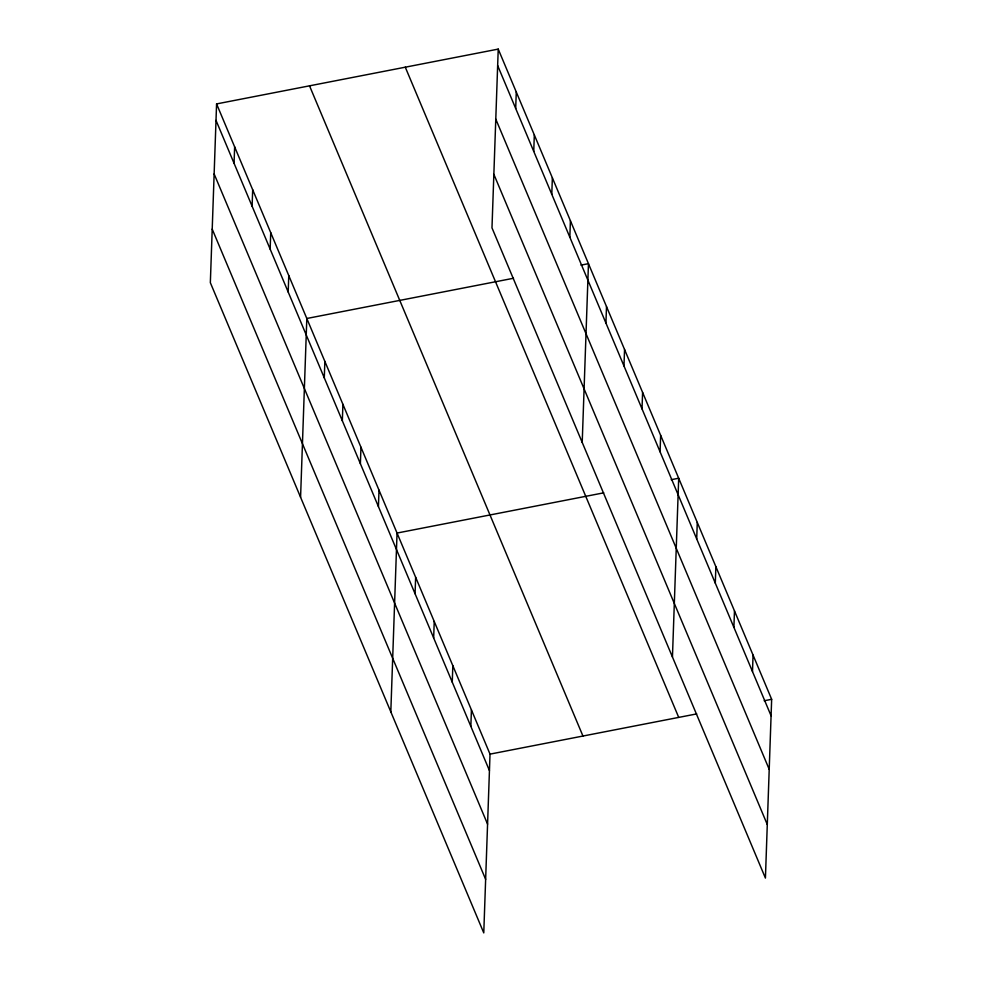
<?xml version="1.0" encoding="UTF-8"?>
<svg xmlns="http://www.w3.org/2000/svg" width="982" height="982" viewBox="0 0 982 982"><rect width="100%" height="100%" fill="white"/><g stroke="black" fill="none" stroke-linecap="round" stroke-linejoin="round"><path stroke-width="1.47" d="M216.58 103.92L210.344 282.693L483.77 932.9L490.018 754.127L216.58 103.92L498.23 49.1L771.656 699.307L765.42 878.08L491.982 227.873L498.23 49.1M234.06 163.294L234.637 146.834M252.104 206.208L252.681 189.747M270.148 249.121L270.725 232.66M288.192 292.035L288.769 275.574M300.578 497.26L306.814 318.487L513.5 278.262M324.293 377.861L324.858 361.401M342.337 420.775L342.914 404.314M360.382 463.688L360.959 447.227M378.426 506.602L379.003 490.141M390.811 711.827L397.047 533.054L603.734 492.829M415.067 593.729L415.644 577.269M433.663 637.944L434.24 621.483M452.26 682.159L452.825 665.698M470.844 726.373L471.421 709.912M515.697 108.474L516.274 92.013M533.742 151.4L534.318 134.927M551.786 194.313L552.363 177.84M569.842 237.227L570.407 220.754M582.216 442.44L588.463 263.667L580.963 265.128M605.931 323.053L606.508 306.58M623.975 365.967L624.552 349.494M642.019 408.88L642.596 392.407M660.076 451.794L660.641 435.321M672.449 657.019L678.697 478.234L671.197 479.695M696.704 538.922L697.281 522.449M715.301 583.136L715.878 566.663M733.898 627.351L734.475 610.878M752.494 671.565L753.059 655.092M490.018 754.127L696.704 713.902M764.168 700.767L771.656 699.307M497.653 65.561L771.079 715.78M495.787 119.129L769.213 769.336M493.86 174.317L767.286 824.524M405.284 67.193L678.722 717.4M309.526 85.827L582.952 736.034M216.015 120.381L489.441 770.588M214.137 173.949L487.575 824.156M212.21 229.125L485.648 879.344"/></g></svg>
